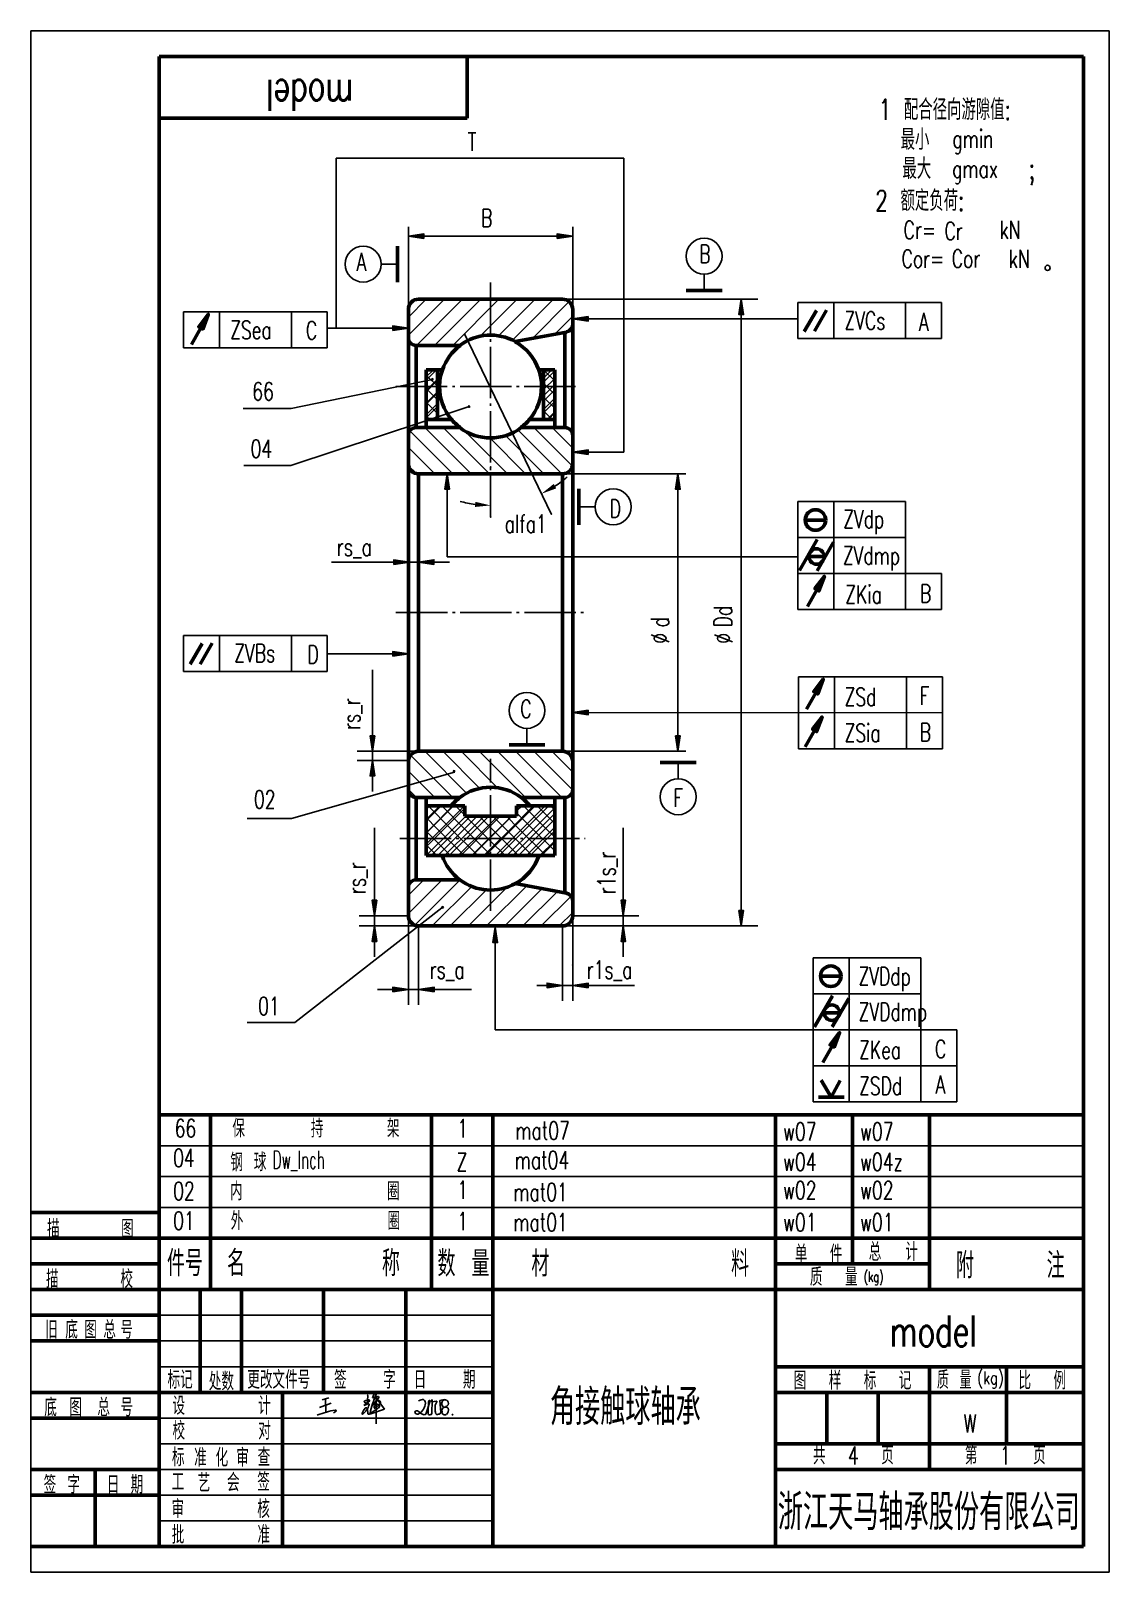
# Model space of a CAD drawing. Header units: millimetres. Extents: x 565 to 775, y 384 to 684.
import ezdxf
from ezdxf.enums import TextEntityAlignment as Align

# ---------------------------------------------------------------- set-up
doc = ezdxf.new("R2010")
doc.units = ezdxf.units.MM
doc.linetypes.add('CENTER', pattern=[12.5, 10, -1, 0.5, -1])
doc.layers.add('1', color=7, linetype='Continuous', lineweight=50)
for name, color, linetype in [('12', 7, 'Continuous'), ('2', 7, 'Continuous'), ('22', 7, 'Continuous'), ('3', 7, 'CENTER'), ('6', 7, 'Continuous')]:
    doc.layers.add(name, color=color, linetype=linetype)
doc.styles.add('HZ', font='txt.shx', dxfattribs={"width": 0.7, "bigfont": 'HZTXT.shx'})

# ---------------------------------------------------------------- blocks, each defined once
blk = doc.blocks.new('*X7')
at = {"color": 0}
for p, q in [((205.18, 56.45), (196.95, 64.68)), ((207.87, 57.3), (199.72, 65.45)), ((210.47, 58.23), (203.25, 65.45)), ((213.88, 58.35), (206.79, 65.45)), ((219.32, 56.45), (210.32, 65.45)), ((222.86, 56.45), (213.86, 65.45)), ((226.39, 56.45), (217.39, 65.45)), ((228.52, 57.86), (220.93, 65.45)), ((228.52, 61.39), (224.47, 65.45)), ((201.65, 56.45), (196.52, 61.57)), ((198.11, 56.45), (196.52, 58.04))]:
    blk.add_line(p, q, dxfattribs=at)
blk = doc.blocks.new('*X6')
at = {"color": 0}
for p, q in [((196.52, 37.42), (199.55, 40.45)), ((196.52, 33.89), (203.08, 40.44)), ((197.77, 31.6), (206.61, 40.44)), ((201.15, 31.45), (208.85, 39.15)), ((211.76, 31.45), (219.59, 39.28)), ((204.69, 31.45), (211.72, 38.48)), ((208.22, 31.45), (215.77, 38.99)), ((215.3, 31.45), (222.57, 38.72)), ((218.83, 31.45), (225.54, 38.16)), ((222.37, 31.45), (228.2, 37.28)), ((225.9, 31.45), (228.52, 34.07))]:
    blk.add_line(p, q, dxfattribs=at)
blk = doc.blocks.new('*X5')
at = {"color": 0}
for p, q in [((205.21, 109.45), (196.82, 117.85)), ((208.75, 109.45), (199.75, 118.45)), ((212.29, 109.45), (203.29, 118.45)), ((215.82, 109.45), (207.43, 117.84)), ((226.43, 109.45), (217.87, 118)), ((228.46, 110.95), (220.96, 118.45)), ((228.52, 114.43), (224.5, 118.45)), ((201.68, 109.45), (196.52, 114.61)), ((219.36, 109.45), (212.36, 116.45)), ((222.89, 109.45), (215.45, 116.89)), ((198.1, 109.49), (196.56, 111.03))]:
    blk.add_line(p, q, dxfattribs=at)
blk = doc.blocks.new('*X4')
at = {"color": 0}
for p, q in [((196.52, 136.42), (203.55, 143.45)), ((196.52, 139.95), (200.02, 143.45)), ((198.09, 134.45), (207.09, 143.45)), ((201.63, 134.45), (210.62, 143.45)), ((205.17, 134.45), (214.16, 143.45)), ((210.49, 136.24), (217.69, 143.45)), ((214.1, 136.32), (221.23, 143.45)), ((216.8, 135.48), (224.77, 143.45)), ((220.68, 135.82), (227.82, 142.97)), ((225.03, 136.64), (228.52, 140.13))]:
    blk.add_line(p, q, dxfattribs=at)
blk = doc.blocks.new('BLK', base_point=(1, 0))
for points in [[(0, 0), (1, 0), (0, 0.15), (0, -0.15), (1, 0)], [(0, 0.07), (0.5, 0), (0, -0.07)]]:
    blk.add_lwpolyline(points)
blk = doc.blocks.new('JZ', base_point=(74.06, 131.06))
at = {"layer": '1'}
blk.add_line((74.32, 131.19), (81.32, 131.19), dxfattribs=at)
at = {"layer": '2'}
blk.add_line((77.82, 131.19), (77.82, 134.36), dxfattribs=at)
blk.add_circle((77.82, 137.86), 3.5, dxfattribs=at)

msp = doc.modelspace()

# ---------------------------------------------------------------- linework, layer by layer
for p, q in [((621.51, 417.42), (622.86, 417.81)), ((622.2, 417.62), (622.22, 415)), ((630.79, 417.24), (629.64, 416.34)), ((630.42, 418.21), (630.27, 416.57)), ((631.6, 418.45), (631.36, 417.82)), ((631.36, 417.82), (631.6, 417.88)), ((632.55, 417.88), (631.6, 416.46)), ((633.66, 415.61), (632.03, 417.82)), ((632.03, 417.82), (632.03, 416.42)), ((632.47, 417.79), (632.47, 417.79)), ((640.29, 417.22), (640.83, 417.43)), ((641.71, 414.62), (642.59, 417.25)), ((642.27, 417.07), (642.15, 414.83)), ((642.27, 417.01), (642.37, 417.27)), ((642.33, 417.18), (642.27, 417.07)), ((642.59, 417.25), (642.44, 417.3)), ((642.8, 417.34), (642.8, 417.12)), ((642.8, 417.12), (642.91, 417.01)), ((642.9, 414.75), (642.95, 417.38)), ((642.91, 417.01), (643.81, 417.14)), ((644.45, 417.29), (645.32, 417.46)), ((644.65, 415.01), (644.45, 417.29)), ((620.56, 414.45), (620.7, 414.5)), ((621.01, 415.94), (623.3, 416.78)), ((624.23, 415.25), (623.76, 414.88)), ((629.64, 416.34), (630.5, 416.65)), ((630.27, 416.57), (629.78, 416.96)), ((631, 414.69), (633.66, 415.61)), ((631.6, 416.46), (631.54, 416.42)), ((632.03, 416.42), (632.03, 412.78)), ((643.55, 416.25), (643.53, 415.37)), ((643.83, 416.89), (643.61, 416.54)), ((644.52, 414.77), (644.65, 415.01)), ((646.8, 414.61), (647.07, 414.44))]:
    msp.add_line(p, q)
for centre, radius, start, end in [((629.87, 417.08), 0.146, 108.9005, 231.3566), ((631.19, 413.22), 4.22, 98.0147, 108.9005), ((630.27, 418.19), 0.158, 8.4526, 84.1442), ((630.62, 417.24), 0.164, 359.1714, 98.0147), ((649.93, 410.47), 19.57, 155.9856, 167.0617), ((632.84, 415.48), 1.84, 97.9203, 142.0603), ((631.87, 418.33), 0.3, 104.5678, 155.7329), ((631.04, 420.83), 3, 280.8167, 287.7524), ((631.9, 418.49), 0.162, 341.7541, 127.877), ((631.59, 420.53), 2.58, 278.1439, 288.0077), ((632.41, 417.93), 0.148, 296.7182, 98.9714), ((632.44, 416.88), 0.449, 315.446, 70.7293), ((641.09, 416.96), 0.544, 16.1691, 119.0695), ((639.69, 416.79), 1.95, 332.46, 9.3489), ((642.42, 417.21), 0.0932, 71.5751, 202.9028), ((642.82, 417.38), 0.039, 246.1543, 1.1942), ((642.9, 417.38), 0.0456, 358.8058, 181.1942), ((643.82, 417.07), 0.0678, 339.2267, 98.1254), ((645.87, 416.3), 2.13, 159.2267, 163.8831), ((645.63, 416.72), 0.818, 126.699, 245.1597), ((645.44, 416.62), 0.813, 70.374, 112.0226), ((645.32, 416.7), 0.791, 341.2845, 59.7018), ((628.81, 392.19), 23.74, 101.5909, 109.97), ((624.13, 415.34), 0.138, 319.3716, 130.6623), ((631.66, 414.13), 2.42, 137.0124, 164.1275), ((628.97, 414.72), 0.365, 348.9199, 11.6617), ((629.39, 414.65), 0.0632, 179.0259, 317.3946), ((626.6, 417.86), 4.32, 311.0887, 341.1894), ((630.1, 415.65), 0.246, 50.3484, 149.0956), ((627.84, 414.94), 2.58, 357.3548, 20.508), ((630.73, 414.87), 0.32, 188.7009, 224.4563), ((630.55, 416.51), 0.149, 25.1165, 110.1467), ((630.61, 414.76), 0.154, 224.4563, 309.5218), ((630.57, 416.52), 0.129, 334.8835, 25.1165), ((630.43, 414.97), 0.437, 309.5218, 344.3994), ((644, 397.14), 21.95, 121.6827, 126.774), ((630.96, 414.79), 0.113, 215.4201, 292.7069), ((631.48, 416.53), 0.123, 142.0603, 296.5518), ((632.21, 415.93), 0.559, 146.2304, 188.9942), ((631.81, 415.95), 0.186, 213.9675, 354.8577), ((632.32, 415.99), 0.623, 92.3397, 156.2051), ((607.6, 445.86), 38.61, 309.1906, 310.6534), ((632.27, 416.19), 0.422, 299.3726, 86.8303), ((639.98, 414.88), 0.436, 39.2816, 162.2178), ((639.97, 415.1), 0.415, 192.5394, 247.1049), ((640.11, 415.43), 0.775, 247.1049, 312.8996), ((642.28, 417.13), 2.78, 225.2956, 244.4912), ((638.06, 417.64), 3.79, 312.8996, 332.46), ((641.4, 415.07), 0.548, 234.6731, 305.3269), ((642.43, 414.81), 0.283, 176.7409, 283.0907), ((627.95, 477.06), 64.2, 283.0907, 283.3752), ((642.78, 414.73), 0.123, 283.3752, 12.5836), ((644.89, 415.34), 1.35, 178.8058, 208.5522), ((643.95, 416.33), 0.402, 147.7091, 191.0393), ((643.94, 414.83), 0.273, 208.5522, 288.9695), ((644.68, 412.66), 2.02, 97.8003, 108.9695), ((644.39, 414.79), 0.128, 277.8003, 352.1659), ((645.55, 415.34), 0.69, 41.1882, 195.3509), ((645.4, 415.03), 0.535, 166.6585, 240.3898), ((645.44, 415.32), 0.813, 247.9774, 289.626), ((644.77, 417.63), 1.75, 293.59, 317.5758), ((645.07, 415.4), 1.07, 307.1571, 21.2451)]:
    msp.add_arc(centre, radius, start, end)
at = {"layer": '1'}
for p, q in [((769.8, 678.88), (589.8, 678.88)), ((589.8, 678.88), (589.8, 388.88)), ((649.8, 666.88), (649.8, 678.88)), ((769.8, 388.88), (769.8, 678.88)), ((589.8, 666.88), (649.8, 666.88)), ((640.32, 631.65), (668.32, 631.65)), ((638.32, 624.15), (638.32, 629.65)), ((670.32, 626.74), (670.32, 629.65)), ((715.41, 625.35), (717.79, 629.47)), ((717.38, 625.45), (719.74, 629.54)), ((597.89, 626.06), (596.08, 622.84)), ((638.32, 605.15), (638.32, 624.15)), ((659.15, 623.4), (669.09, 625.26)), ((668.82, 606.65), (668.81, 625.21)), ((670.32, 626.74), (670.32, 605.15)), ((639.82, 622.65), (648.44, 622.65)), ((639.82, 606.65), (639.82, 622.65)), ((641.8, 608.27), (641.8, 617.93)), ((641.8, 617.93), (644.32, 617.93)), ((643.98, 617.93), (643.98, 608.26)), ((644.32, 617.93), (644.87, 617.93)), ((664.32, 617.93), (663.76, 617.93)), ((666.83, 617.93), (664.32, 617.93)), ((664.65, 617.93), (664.65, 608.26)), ((666.83, 608.27), (666.83, 617.93)), ((639.82, 606.65), (648.32, 606.65)), ((641.8, 608.27), (641.8, 606.65)), ((641.8, 608.26), (646.71, 608.26)), ((668.82, 606.65), (660.32, 606.65)), ((666.83, 608.26), (661.92, 608.26)), ((666.83, 608.27), (666.83, 606.65)), ((638.32, 605.15), (638.32, 599.65)), ((670.32, 605.15), (670.32, 599.65)), ((638.32, 599.65), (638.32, 512.08)), ((640.32, 597.65), (640.32, 575.65)), ((640.32, 597.65), (654.32, 597.65)), ((668.32, 597.65), (654.32, 597.65)), ((668.32, 597.65), (668.32, 575.65)), ((670.32, 599.65), (670.32, 511.65)), ((715.6, 588.66), (719.6, 588.66)), ((714.46, 578.81), (717.96, 584.87)), ((717.91, 578.8), (721.1, 584.33)), ((716.31, 581.57), (719.31, 581.57)), ((640.32, 543.65), (640.32, 575.65)), ((668.32, 543.65), (668.32, 575.65)), ((717.87, 575.09), (716.07, 571.86)), ((595.83, 560.6), (598.17, 564.65)), ((597.76, 560.63), (600.12, 564.72)), ((717.64, 555.06), (715.83, 551.83)), ((717.43, 547.73), (715.62, 544.5)), ((640.32, 543.65), (654.32, 543.65)), ((668.32, 543.65), (654.32, 543.65)), ((639.82, 534.65), (639.82, 518.65)), ((639.82, 534.65), (648.32, 534.65)), ((641.8, 533.02), (641.8, 534.65)), ((668.82, 534.65), (660.32, 534.65)), ((666.83, 533.02), (666.83, 534.65)), ((668.82, 534.65), (668.81, 516.08)), ((641.8, 533.02), (641.8, 523.36)), ((649.31, 533.03), (641.84, 533.03)), ((649.31, 533.04), (649.31, 531.04)), ((649.31, 531.04), (654.35, 531.04)), ((659.4, 531.04), (654.35, 531.04)), ((659.4, 533.04), (659.4, 531.04)), ((666.82, 533.03), (659.4, 533.03)), ((666.83, 533.02), (666.83, 523.36)), ((641.8, 523.36), (666.83, 523.36)), ((638.32, 517.15), (638.32, 511.65)), ((639.82, 518.65), (648.44, 518.64)), ((659.15, 517.89), (669.09, 516.03)), ((640.32, 509.65), (668.32, 509.65)), ((718.58, 499.87), (722.58, 499.87)), ((717.43, 490.01), (720.93, 496.08)), ((720.88, 490), (724.08, 495.54)), ((719.29, 492.78), (722.29, 492.78)), ((720.85, 486.29), (719.04, 483.07)), ((720.68, 476.36), (718.7, 479.64)), ((720.68, 476.36), (722.43, 479.55)), ((718.19, 476.36), (723.17, 476.36)), ((589.8, 472.88), (769.8, 472.88)), ((599.8, 472.88), (599.8, 438.88)), ((642.8, 472.88), (642.8, 438.88)), ((654.8, 472.88), (654.8, 438.88)), ((709.8, 472.88), (709.8, 388.88)), ((724.8, 472.88), (724.8, 443.88)), ((739.8, 472.88), (739.8, 438.88)), ((564.8, 453.88), (589.8, 453.88)), ((564.8, 448.88), (589.8, 448.88)), ((589.8, 448.88), (769.8, 448.88)), ((564.8, 443.88), (589.8, 443.88)), ((709.8, 443.88), (739.8, 443.88)), ((564.8, 438.88), (589.8, 438.88)), ((589.8, 438.88), (769.8, 438.88)), ((597.8, 438.88), (597.8, 418.88)), ((605.8, 438.88), (605.8, 418.88)), ((621.8, 438.88), (621.8, 418.88)), ((637.8, 438.88), (637.8, 418.88)), ((654.8, 438.88), (654.8, 388.88)), ((564.8, 433.88), (589.8, 433.88)), ((564.8, 428.88), (589.8, 428.88)), ((709.8, 423.88), (769.8, 423.88)), ((739.8, 423.88), (739.8, 403.88)), ((754.8, 423.88), (754.8, 408.88)), ((564.8, 418.88), (589.8, 418.88)), ((589.8, 418.88), (654.8, 418.88)), ((613.8, 418.88), (613.8, 388.88)), ((637.8, 418.88), (637.8, 388.88)), ((709.8, 418.88), (769.8, 418.88)), ((719.8, 418.88), (719.8, 408.88)), ((729.8, 418.88), (729.8, 408.88)), ((564.8, 413.88), (589.8, 413.88)), ((709.8, 408.88), (769.8, 408.88)), ((564.8, 403.88), (589.8, 403.88)), ((577.3, 403.88), (577.3, 388.88)), ((709.8, 403.88), (769.8, 403.88)), ((564.8, 398.88), (589.8, 398.88)), ((564.8, 388.88), (769.8, 388.88))]:
    msp.add_line(p, q, dxfattribs=at)
for centre, radius in [((717.6, 588.66), 2), ((717.81, 581.57), 1.5), ((720.58, 499.87), 2), ((720.79, 492.78), 1.5)]:
    msp.add_circle(centre, radius, dxfattribs=at)
for centre, radius, start, end in [((640.32, 629.65), 2, 90, 180), ((668.32, 629.65), 2, 0, 90), ((639.82, 624.15), 1.5, 180, 270), ((654.32, 614.65), 10, 61.0856, 126.2736), ((668.82, 626.74), 1.5, 280.6209, 0), ((654.32, 614.65), 9.93, 126.2736, 160.801), ((654.32, 614.65), 9.93, 19.199, 61.0856), ((654.32, 614.65), 9.93, 160.801, 180), ((654.32, 614.65), 9.93, 0, 19.199), ((654.32, 614.65), 9.93, 180, 219.7054), ((654.32, 614.65), 9.93, 320.2946, 0), ((639.82, 605.15), 1.5, 90, 180), ((654.32, 614.65), 9.93, 219.7054, 233.1301), ((654.32, 614.65), 10, 233.1301, 306.8699), ((654.32, 614.65), 9.93, 306.8699, 320.2946), ((668.82, 605.15), 1.5, 0, 90), ((640.32, 599.65), 2, 180, 270), ((668.32, 599.65), 2, 270, 0), ((640.32, 541.65), 2, 90, 180), ((668.32, 541.65), 2, 0, 90), ((639.82, 536.15), 1.5, 180, 270), ((654.32, 526.65), 10, 126.8699, 140.3262), ((654.32, 526.65), 10, 53.1301, 126.8699), ((654.32, 526.65), 10, 39.6979, 53.1301), ((668.82, 536.15), 1.5, 270, 0), ((654.32, 526.65), 10, 199.199, 233.2074), ((654.32, 526.65), 10, 298.9144, 340.801), ((639.82, 517.15), 1.5, 90, 180), ((654.32, 526.65), 10, 233.2074, 298.9144), ((668.82, 514.55), 1.5, 0, 79.3791), ((640.32, 511.65), 2, 180, 270), ((668.32, 511.65), 2, 270, 0)]:
    msp.add_arc(centre, radius, start, end, dxfattribs=at)
at = {"layer": '12'}
for p, q in [((641.8, 615.9), (643.73, 617.83)), ((641.97, 613.82), (643.96, 615.81)), ((664.65, 616.3), (666.29, 617.93)), ((664.65, 614.05), (666.83, 616.23)), ((641.8, 613.65), (641.97, 613.82)), ((641.8, 611.41), (643.04, 612.65)), ((643.04, 612.65), (643.98, 613.59)), ((664.65, 611.81), (665.49, 612.65)), ((665.49, 612.65), (666.83, 613.99)), ((641.8, 609.16), (643.98, 611.34)), ((643.14, 608.26), (643.98, 609.1)), ((664.65, 609.56), (666.83, 611.74)), ((665.59, 608.26), (666.83, 609.5)), ((641.8, 532.34), (642.49, 533.03)), ((641.8, 530.09), (644.74, 533.03)), ((642.6, 528.64), (646.98, 533.03)), ((644.84, 528.64), (649.23, 533.03)), ((647.09, 528.64), (649.49, 531.04)), ((649.33, 528.64), (651.73, 531.04)), ((651.58, 528.64), (653.98, 531.04)), ((654.32, 529.14), (656.22, 531.04)), ((656.07, 528.64), (658.47, 531.04)), ((658.31, 528.64), (662.7, 533.03)), ((659.4, 531.98), (660.45, 533.03)), ((660.56, 528.64), (664.94, 533.03)), ((662.8, 528.64), (666.83, 532.67)), ((641.8, 527.85), (642.6, 528.64)), ((641.8, 525.6), (644.84, 528.64)), ((641.8, 523.36), (647.09, 528.64)), ((644.05, 523.36), (649.33, 528.64)), ((646.29, 523.36), (651.58, 528.64)), ((648.54, 523.36), (653.82, 528.64)), ((653.82, 528.64), (654.32, 529.14)), ((654.32, 526.89), (656.07, 528.64)), ((654.32, 524.65), (658.31, 528.64)), ((655.27, 523.36), (660.56, 528.64)), ((657.52, 523.36), (662.8, 528.64)), ((659.76, 523.36), (665.05, 528.64)), ((662.01, 523.36), (666.83, 528.18)), ((665.05, 528.64), (666.83, 530.43)), ((650.78, 523.36), (654.32, 526.89)), ((664.25, 523.36), (666.83, 525.94)), ((653.03, 523.36), (654.32, 524.65)), ((666.5, 523.36), (666.83, 523.69))]:
    msp.add_line(p, q, dxfattribs=at)
at = {"layer": '2'}
for p, q in [((774.8, 683.88), (564.8, 683.88)), ((564.8, 683.88), (564.8, 383.88)), ((774.8, 383.88), (774.8, 683.88)), ((680.25, 659.09), (624.26, 659.09)), ((624.26, 659.09), (624.26, 626.02)), ((680.25, 601.89), (680.25, 659.09)), ((638.32, 629.71), (638.32, 645.75)), ((670.32, 629.71), (670.32, 645.75)), ((638.32, 643.94), (670.32, 643.94)), ((668.38, 631.65), (706.38, 631.65)), ((703.15, 631.65), (703.15, 509.65)), ((714.16, 631.01), (742.16, 631.01)), ((714.16, 624.01), (714.16, 631.01)), ((721.16, 624.01), (721.16, 631.01)), ((735.16, 631.01), (735.16, 624.01)), ((742.16, 624.01), (742.16, 631.01)), ((594.54, 629.19), (622.54, 629.19)), ((594.54, 622.19), (594.54, 629.19)), ((601.54, 622.19), (601.54, 629.19)), ((615.54, 629.19), (615.54, 622.19)), ((622.54, 622.19), (622.54, 629.19)), ((673.32, 627.81), (714.16, 627.81)), ((635.32, 626.02), (622.54, 626.02)), ((649.27, 624.9), (666.14, 589.87)), ((714.16, 624.01), (742.16, 624.01)), ((594.54, 622.19), (622.54, 622.19)), ((643.01, 616.04), (615.5, 610.36)), ((615.5, 610.36), (606.14, 610.36)), ((650.15, 610.75), (615.44, 599.31)), ((673.32, 601.89), (680.25, 601.89)), ((615.44, 599.31), (606.3, 599.31)), ((668.29, 597.65), (692.33, 597.65)), ((690.81, 597.65), (690.81, 543.65)), ((645.88, 594.65), (645.88, 581.53)), ((714.16, 592.24), (714.16, 571.24)), ((714.16, 592.24), (735.16, 592.24)), ((721.16, 592.24), (721.16, 571.24)), ((735.16, 571.24), (735.16, 592.24)), ((714.16, 585.24), (735.16, 585.24)), ((645.88, 581.53), (714.16, 581.53)), ((714.16, 578.24), (742.16, 578.24)), ((742.16, 578.24), (742.16, 571.24)), ((714.16, 571.24), (742.16, 571.24)), ((622.54, 566.18), (594.54, 566.18)), ((594.54, 559.18), (594.54, 566.18)), ((601.54, 559.18), (601.54, 566.18)), ((615.54, 566.18), (615.54, 559.18)), ((622.54, 559.18), (622.54, 566.18)), ((635.32, 562.64), (622.54, 562.64)), ((594.54, 559.18), (622.54, 559.18)), ((714.31, 558.14), (742.31, 558.14)), ((714.31, 544.14), (714.31, 558.14)), ((721.31, 544.14), (721.31, 558.14)), ((735.31, 558.14), (735.31, 544.14)), ((742.31, 544.14), (742.31, 558.14)), ((673.32, 551.19), (742.31, 551.11)), ((668.38, 543.65), (692.33, 543.65)), ((714.31, 544.14), (742.31, 544.14)), ((647.3, 539.62), (615.54, 530.6)), ((615.54, 530.6), (606.92, 530.6)), ((654.32, 526.59), (654.26, 526.65)), ((644.86, 513.2), (616.23, 490.86)), ((668.38, 509.65), (706.38, 509.65)), ((655.24, 506.42), (655.24, 489.44)), ((717.14, 503.44), (717.14, 475.44)), ((717.14, 503.44), (724.14, 503.44)), ((738.14, 503.44), (724.14, 503.44)), ((724.14, 503.44), (724.14, 475.44)), ((738.14, 475.44), (738.14, 503.44)), ((663.31, 498.1), (682.36, 498.1)), ((717.14, 496.44), (738.14, 496.44)), ((616.23, 490.86), (606.92, 490.86)), ((655.24, 489.44), (745.14, 489.44)), ((745.14, 489.44), (745.14, 475.44)), ((717.14, 482.44), (745.14, 482.44)), ((745.14, 475.44), (717.14, 475.44)), ((589.8, 466.88), (769.8, 466.88)), ((589.8, 460.88), (769.8, 460.88)), ((589.8, 454.88), (769.8, 454.88)), ((589.8, 433.88), (654.8, 433.88)), ((589.8, 428.88), (654.8, 428.88)), ((589.8, 423.88), (654.8, 423.88)), ((589.8, 413.88), (654.8, 413.88)), ((589.8, 408.88), (654.8, 408.88)), ((589.8, 403.88), (654.8, 403.88)), ((589.8, 398.88), (654.8, 398.88)), ((589.8, 393.88), (654.8, 393.88)), ((564.8, 383.88), (774.8, 383.88))]:
    msp.add_line(p, q, dxfattribs=at)
at = {"layer": '2', "linetype": 'ByBlock'}
for p, q in [((623.37, 580.48), (646.3, 580.48)), ((631.33, 559.51), (631.33, 535.86)), ((640.32, 543.65), (628.33, 543.65)), ((638.33, 541.86), (628.33, 541.86)), ((631.71, 528.75), (631.71, 503.65)), ((680.18, 528.75), (680.18, 503.65)), ((638.32, 511.65), (628.71, 511.65)), ((638.32, 511.65), (638.32, 494.31)), ((670.32, 511.65), (670.32, 495.08)), ((670.32, 511.65), (683.18, 511.65)), ((640.32, 509.65), (628.71, 509.65)), ((640.32, 509.65), (640.32, 494.31)), ((668.32, 509.65), (668.32, 495.08)), ((650.6, 497.31), (632.32, 497.31))]:
    msp.add_line(p, q, dxfattribs=at)
at = {"layer": '2'}
for centre, radius in [((762.8, 637.74), 0.5), ((643.01, 616.04), 0.15), ((650.15, 610.75), 0.15), ((647.23, 539.75), 0.15), ((644.99, 513.28), 0.15)]:
    msp.add_circle(centre, radius, dxfattribs=at)
at = {"layer": '2', "linetype": 'ByBlock'}
for start, end in [(303.2178, 310.7275), (254.9805, 262.4903)]:
    msp.add_arc((654.32, 614.42), 22.91, start, end, dxfattribs=at)
for p in [(649.27, 624.9), (654.32, 598.97), (654.32, 589.28), (666.14, 589.87), (638.51, 580.48), (640.3, 580.48), (640.3, 580.48), (631.33, 543.65), (640.32, 543.65), (638.15, 541.86), (631.71, 512.08), (638.32, 512.08), (638.32, 512.08), (670.32, 511.65), (670.32, 511.65), (680.18, 511.65), (640.32, 509.65), (640.32, 509.65), (668.32, 509.65), (668.32, 509.65), (670.32, 502.08), (640.32, 497.31)]:
    msp.add_point(p, dxfattribs=at)
for points in [[(666.62, 595.69), (667.11, 594.82), (664.25, 593.78)], [(651.36, 592.21), (651.29, 591.21), (654.32, 591.51)]]:
    msp.add_solid(points, dxfattribs=at)
at = {"layer": '22'}
for p, q in [((641.8, 616.53), (643.21, 617.93)), ((644.1, 614.6), (641.8, 616.89)), ((641.8, 613.88), (643.94, 616.01)), ((643.98, 617.36), (643.41, 617.93)), ((666.83, 613.07), (664.62, 615.29)), ((664.64, 615.5), (666.83, 617.7)), ((666.83, 615.73), (664.65, 617.91)), ((664.65, 612.86), (666.83, 615.05)), ((642.18, 613.87), (641.8, 614.24)), ((641.8, 611.23), (643.22, 612.65)), ((643.4, 612.65), (642.18, 613.87)), ((643.22, 612.65), (643.98, 613.41)), ((643.98, 612.06), (643.4, 612.65)), ((666.83, 610.42), (664.65, 612.61)), ((664.65, 610.21), (666.83, 612.39)), ((643.98, 609.41), (641.8, 611.59)), ((641.8, 608.57), (643.98, 610.76)), ((666.35, 608.26), (664.65, 609.95)), ((665.35, 608.26), (666.83, 609.74)), ((642.48, 608.26), (641.8, 608.94)), ((641.8, 533.02), (641.81, 533.03)), ((641.8, 530.37), (644.46, 533.03)), ((646.55, 528.64), (642.16, 533.03)), ((642.72, 528.64), (647.11, 533.03)), ((649.2, 528.64), (644.81, 533.03)), ((645.38, 528.64), (649.31, 532.57)), ((649.31, 531.19), (647.47, 533.03)), ((648.03, 528.64), (650.43, 531.04)), ((651.85, 528.64), (649.45, 531.04)), ((650.68, 528.64), (653.08, 531.04)), ((654.32, 528.83), (652.1, 531.04)), ((654.32, 529.63), (655.73, 531.04)), ((657.15, 528.64), (654.75, 531.04)), ((655.98, 528.64), (658.38, 531.04)), ((659.8, 528.64), (657.41, 531.04)), ((658.63, 528.64), (663.02, 533.03)), ((659.4, 532.06), (660.37, 533.03)), ((662.46, 528.64), (659.4, 531.7)), ((665.11, 528.64), (660.72, 533.03)), ((661.29, 528.64), (665.67, 533.03)), ((666.83, 529.57), (663.38, 533.03)), ((663.94, 528.64), (666.83, 531.54)), ((666.83, 532.22), (666.03, 533.03)), ((643.89, 528.64), (641.8, 530.74)), ((641.8, 527.72), (642.72, 528.64)), ((641.8, 525.07), (645.38, 528.64)), ((646.53, 523.36), (641.8, 528.09)), ((642.74, 523.36), (648.03, 528.64)), ((649.18, 523.36), (643.89, 528.64)), ((645.39, 523.36), (650.68, 528.64)), ((651.83, 523.36), (646.55, 528.64)), ((648.04, 523.36), (653.33, 528.64)), ((654.32, 523.52), (649.2, 528.64)), ((654.32, 526.18), (651.85, 528.64)), ((653.33, 528.64), (654.32, 529.63)), ((654.5, 528.64), (654.32, 528.83)), ((654.32, 526.98), (655.98, 528.64)), ((654.32, 524.33), (658.63, 528.64)), ((659.79, 523.36), (654.5, 528.64)), ((656, 523.36), (661.29, 528.64)), ((662.44, 523.36), (657.15, 528.64)), ((658.65, 523.36), (663.94, 528.64)), ((665.09, 523.36), (659.8, 528.64)), ((661.3, 523.36), (666.59, 528.64)), ((666.83, 524.27), (662.46, 528.64)), ((666.83, 526.92), (665.11, 528.64)), ((666.59, 528.64), (666.83, 528.89)), ((643.88, 523.36), (641.8, 525.43)), ((650.69, 523.36), (654.32, 526.98)), ((657.14, 523.36), (654.32, 526.18)), ((663.95, 523.36), (666.83, 526.24)), ((653.35, 523.36), (654.32, 524.33)), ((654.49, 523.36), (654.32, 523.52)), ((666.6, 523.36), (666.83, 523.59))]:
    msp.add_line(p, q, dxfattribs=at)
at = {"layer": '3'}
for p, q in [((654.32, 634.87), (654.32, 597.65)), ((635.89, 614.65), (671.87, 614.65)), ((654.32, 597.65), (654.32, 589.28)), ((635.91, 570.65), (672.62, 570.65)), ((654.32, 512.61), (654.32, 542.19)), ((636.63, 526.65), (672.75, 526.65))]:
    msp.add_line(p, q, dxfattribs=at)

# ---------------------------------------------------------------- block references
at = {"layer": '1', "yscale": 3, "zscale": 3}
for p, xscale, rotation in [((599.35, 628.68), 3.000000000000002, 60.74709990298249), ((719.34, 577.71), 3.00000000000003, 60.74709990298155), ((719.11, 557.67), 3.000000000000002, 60.74709990298249), ((718.89, 550.34), 3.000000000000002, 60.74709990298249), ((722.31, 488.91), 3.000000000000002, 60.74709990298249)]:
    msp.add_blockref('BLK', p, dxfattribs=dict(at, xscale=xscale, rotation=rotation))
at = {"layer": '2', "yscale": 3, "zscale": 3}
for p, xscale, rotation in [((638.32, 643.94), 3, 180), ((670.32, 627.81), 3, 180), ((670.32, 601.89), 3, 180), ((645.88, 597.65), 3, 90), ((670.32, 551.2), 2.999999999999962, 179.9337353240406), ((655.24, 509.42), 3, 90)]:
    msp.add_blockref('BLK', p, dxfattribs=dict(at, xscale=xscale, rotation=rotation))
at = {"layer": '2', "linetype": 'ByBlock', "xscale": 3, "yscale": 3, "zscale": 3}
for p in [(670.32, 643.94), (638.51, 580.48), (668.32, 498.08), (638.32, 497.31)]:
    msp.add_blockref('BLK', p, dxfattribs=at)
at = {"layer": '2'}
for name, p in [('JZ', (692.15, 633.23)), ('*X4', (441.8, 488.2)), ('*X5', (441.8, 488.2)), ('JZ', (657.66, 544.81)), ('*X7', (441.8, 478.2)), ('*X6', (441.8, 478.2))]:
    msp.add_blockref(name, p, dxfattribs=at)
for p, rotation in [((636.31, 634.72), 90), ((671.41, 595), 270), ((694.63, 541.61), 180)]:
    msp.add_blockref('JZ', p, dxfattribs=dict(at, rotation=rotation))
at = {"layer": '2', "linetype": 'ByBlock', "xscale": 3, "yscale": 3, "zscale": 3}
for p, rotation in [((703.15, 631.65), 90), ((690.81, 597.65), 90), ((640.3, 580.48), 180), ((631.33, 543.65), 270), ((690.81, 543.65), 270), ((631.33, 541.86), 90), ((631.71, 511.65), 270), ((680.18, 511.65), 270), ((703.15, 509.65), 270), ((631.71, 509.65), 90), ((680.18, 509.65), 90), ((670.32, 498.08), 180), ((640.32, 497.31), 180)]:
    msp.add_blockref('BLK', p, dxfattribs=dict(at, rotation=rotation))
at = {"layer": '2', "xscale": 3, "yscale": 3, "zscale": 3}
for p in [(638.32, 626.02), (638.32, 562.64)]:
    msp.add_blockref('BLK', p, dxfattribs=at)

# ---------------------------------------------------------------- texts
at = {"layer": '2', "style": 'HZ'}
for s, height, width, p in [('1 配合径向游隙值:', 4, 0.7, (729.93, 666.55)), ('最小      ', 4, 0.7, (734.18, 660.73)), ('最大       ;', 4, 0.7, (734.53, 655.06)), ('2 额定负荷:', 4, 0.7, (729.27, 648.83)), ('Cr=     kN', 3.5, 0.7, (734.75, 643.37)), ('B', 3.5, 0.7, (694.96, 638.7)), ('A', 3.5, 0.7, (628.25, 637.19)), ('Cor=     kN', 3.5, 0.7, (734.37, 637.76)), ('C', 3.5, 0.7, (618.36, 623.82)), ('A', 3.5, 0.7, (737.75, 625.48)), ('66', 3.5, 0.7, (607.93, 611.96)), ('04', 3.5, 0.7, (607.59, 600.78)), ('D', 3.5, 0.7, (677.53, 589.14)), ('B', 3.5, 0.7, (737.95, 572.62)), ('D', 3.5, 0.7, (618.68, 560.76)), ('F', 3.5, 0.7, (737.91, 552.68)), ('C', 3.5, 0.7, (660.11, 550.16)), ('B', 3.5, 0.7, (737.91, 545.61)), ('02', 3.5, 0.7, (608.25, 532.54)), ('F', 3.5, 0.7, (689.9, 532.82)), ('01', 3.5, 0.7, (609.07, 492.32)), ('C', 3.5, 0.7, (740.86, 483.96)), ('A', 3.5, 0.7, (741.02, 477.07)), ('66', 3.5, 0.7, (592.81, 468.53)), ('保', 3.5, 0.7, (604.05, 468.49)), ('持 ', 3.5, 0.7, (619.32, 468.49)), ('架', 3.5, 0.7, (634.15, 468.49)), ('1', 3.5, 0.7, (647.84, 468.49)), ('04', 3.5, 0.7, (592.52, 462.76)), ('钢', 3.5, 0.7, (603.66, 461.89)), ('球', 3.5, 0.7, (608.22, 461.93)), ('02', 3.5, 0.7, (592.52, 456.31)), ('内 ', 3.5, 0.7, (603.59, 456.27)), ('圈', 3.5, 0.7, (634.15, 456.27)), ('1', 3.5, 0.7, (647.83, 456.54)), ('01', 3.5, 0.7, (592.52, 450.53)), ('外', 3.5, 0.7, (603.74, 450.5)), ('圈', 3.5, 0.7, (634.27, 450.5)), ('1', 3.5, 0.7, (647.83, 450.43)), ('描', 3.5, 0.7, (567.95, 448.94)), ('图', 3.5, 0.7, (582.39, 448.94)), ('名 ', 5, 0.7, (603.02, 441.49)), ('单  件', 3.5, 0.7, (713.58, 444.03)), ('总', 3.5, 0.7, (727.98, 444.47)), ('计', 3.5, 0.7, (735.11, 444.47)), ('件号', 5, 0.7, (591.32, 441.49)), ('称', 5, 0.7, (633.18, 441.49)), ('数 量', 5, 0.7, (644, 441.42)), ('材', 5, 0.7, (662.27, 441.42)), ('料', 5, 0.7, (701.17, 441.42)), ('附', 5, 0.7, (744.94, 441.08)), ('注', 5, 0.7, (762.62, 441.08)), ('描', 3.5, 0.7, (567.75, 439.18)), ('校', 3.5, 0.7, (582.24, 439.18)), ('质  量', 3.5, 0.7, (716.52, 439.6)), ('(kg)', 2, 0.7, (727, 440.39)), ('旧', 3.5, 0.7, (567.6, 429.3)), ('底', 3.5, 0.7, (571.51, 429.3)), ('图', 3.5, 0.7, (575.21, 429.3)), ('总', 3.5, 0.7, (578.92, 429.3)), ('号', 3.5, 0.7, (582.24, 429.3)), ('标记', 3.5, 0.7, (591.42, 419.58)), ('处数', 3.5, 0.7, (599.46, 419.26)), ('更改文件号', 3.5, 0.7, (606.96, 419.58)), ('签   字', 3.5, 0.7, (623.85, 419.58)), ('日   期', 3.5, 0.7, (639.36, 419.58)), ('图  样  标  记', 3.5, 0.7, (713.37, 419.43)), ('质 量', 3.5, 0.666, (741.25, 419.56)), ('比  例', 3.5, 0.7, (757.14, 419.43)), ('角接触球轴承', 7, 0.7, (665.87, 412.52)), ('底', 3.5, 0.7, (567.42, 414.2)), ('图', 3.5, 0.7, (572.3, 414.2)), ('总', 3.5, 0.7, (577.76, 414.2)), ('号', 3.5, 0.7, (582.25, 414.2)), ('设      计', 3.5, 0.7, (592.39, 414.52)), ('校      对', 3.5, 0.7, (592.39, 409.66)), ('共  4  页', 3.5, 0.7, (717.11, 404.87)), ('第  1  页', 3.5, 0.7, (746.69, 404.87)), ('签 字', 3.5, 0.7, (567.3, 399.15)), ('日 期', 3.5, 0.7, (579.6, 399.15)), ('审      核', 3.5, 0.7, (592.2, 394.42)), ('批      准', 3.5, 0.7, (592.24, 389.42))]:
    msp.add_text(s, height=height, dxfattribs=dict(at, width=width)).set_placement(p)
at = {"layer": '2', "style": 'HZ', "width": 0.7}
for p in [(689.09, 564.57), (701.43, 564.57)]:
    msp.add_text('%%C', height=3.5, rotation=90, dxfattribs=at).set_placement(p)
at = {"layer": '2', "style": 'HZ', "width": 0.688541}
msp.add_text('(kg)', height=2.5, dxfattribs=at).set_placement((749.1, 420.46), (754.26, 420.46), align=Align.FIT)
at = {"layer": '2', "color": 0, "style": 'HZ', "width": 0.7}
for s, p in [('标      查', (592.28, 404.49)), ('准 ', (596.6, 404.42)), (' 化', (598.59, 404.42)), (' 审', (602.63, 404.42)), ('工      签', (592.21, 399.7)), ('艺', (597.3, 399.5)), ('会', (603, 399.6))]:
    msp.add_text(s, height=3.5, dxfattribs=at).set_placement(p)
at = {"layer": '2', "style": 'HZ', "width": 0.7}
msp.add_text('浙江天马轴承股份有限公司', height=7, dxfattribs=at).set_placement((739.66, 392.06), align=Align.CENTER)
at = {"layer": '6', "style": 'HZ', "width": 0.7}
for s, height, rotation, p in [('model', 6, 180, (627.56, 674.34)), ('Dd', 3.5, 90, (701.33, 567.77)), ('d', 3.5, 90, (689.06, 567.77)), ('rs_r', 3.5, 90, (628.94, 547.78)), ('r1s_r', 3.5, 90, (678.64, 515.84)), ('rs_r', 3.5, 90, (629.98, 515.84))]:
    msp.add_text(s, height=height, rotation=rotation, dxfattribs=at).set_placement(p)
at = {"layer": '6', "style": 'HZ'}
for s, height, width, p in [('T', 3.5, 0.7, (649.88, 660.54)), ('gmin', 3.5, 0.7, (744.27, 661.11)), ('gmax', 3.5, 0.7, (744.23, 655.27)), ('B', 3.5, 0.7, (652.48, 645.7)), ('Cr', 3.5, 0.7, (742.73, 643.17)), ('Cor', 3.5, 0.7, (744.14, 637.8)), ('ZSea', 3.5, 0.7, (603.62, 623.91)), ('ZVCs', 3.5, 0.7, (723.24, 625.73)), ('alfa1', 3.5, 0.7, (657.09, 586.18)), ('ZVdp', 3.5, 0.7, (723.02, 587.1)), ('rs_a', 3.5, 0.7, (624.39, 581.67)), ('ZVdmp', 3.5, 0.7, (722.96, 580.01)), ('ZKia', 3.5, 0.7, (723.41, 572.43)), ('ZVBs', 3.5, 0.7, (604.42, 561.01)), ('ZSd', 3.5, 0.7, (723.26, 552.48)), ('ZSia', 3.5, 0.7, (723.26, 545.48)), ('rs_a', 3.5, 0.7, (642.46, 499.39)), ('r1s_a', 3.5, 0.7, (673.04, 499.39)), ('ZVDdp', 3.5, 0.7, (725.99, 498.11)), ('ZVDdmp', 3.5, 0.7, (726.02, 491.21)), ('ZKea', 3.5, 0.7, (726.09, 483.78)), ('ZSDd', 3.5, 0.7, (726.09, 476.78)), ('mat07', 3.5, 0.7, (659.16, 468.08)), ('w07', 3.5, 0.7, (711.3, 467.88)), ('w07', 3.5, 0.7, (726.3, 467.88)), ('Dw_Inch', 3.5, 0.55, (611.89, 462.4)), ('Z', 3.5, 0.7, (647.71, 461.93)), ('mat04', 3.5, 0.7, (659.04, 462.34)), ('w04', 3.5, 0.7, (711.3, 462)), ('w04z', 3.5, 0.7, (726.3, 462)), ('mat01', 3.5, 0.7, (658.77, 456.12)), ('w02', 3.5, 0.7, (711.3, 456.46)), ('w02', 3.5, 0.7, (726.3, 456.46)), ('mat01', 3.5, 0.7, (658.77, 450.24)), ('w01', 3.5, 0.7, (711.3, 450.24)), ('w01', 3.5, 0.7, (726.3, 450.24)), ('model', 6, 0.7, (732.09, 427.81)), ('W', 3.5, 0.7, (746.48, 411.08))]:
    msp.add_text(s, height=height, dxfattribs=dict(at, width=width)).set_placement(p)

doc.saveas('drawing.dxf')
